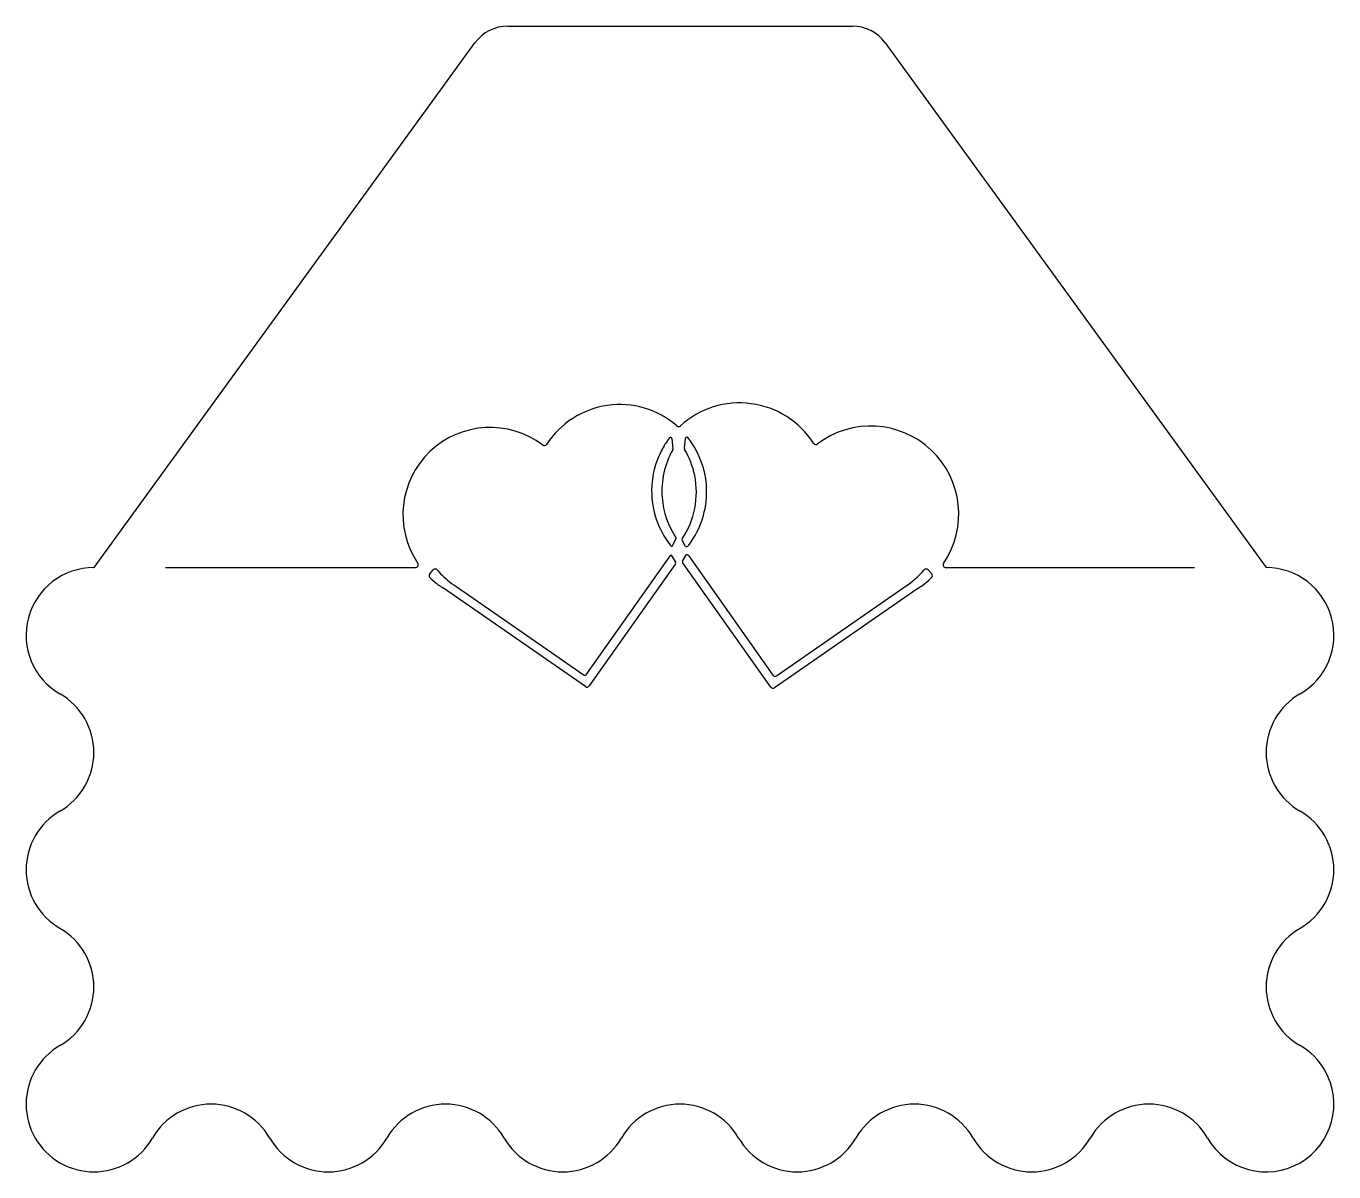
# Model space of a CAD drawing. Header units: millimetres. Extents: x -353.7 to -257.1, y 472.7 to 557.3.
import ezdxf

# ---------------------------------------------------------------- set-up
doc = ezdxf.new("R2010")
doc.units = ezdxf.units.MM
doc.layers.add('GEOMETRI', color=7, linetype='Continuous')

msp = doc.modelspace()

# ---------------------------------------------------------------- linework, layer by layer
at = {"layer": 'GEOMETRI'}
for p, q in [((-318.156, 557.348), (-292.701, 557.348)), ((-348.72, 517.348), (-320.584, 556.11)), ((-290.273, 556.11), (-262.137, 517.348)), ((-306.042, 526.877), (-305.961, 526.103)), ((-305.107, 526.143), (-305.027, 526.898)), ((-306.132, 518.973), (-306.173, 519.031)), ((-305.711, 519.521), (-306.046, 518.904)), ((-305.024, 518.9), (-305.28, 519.372)), ((-304.774, 519.042), (-304.814, 518.982)), ((-312.31, 509.492), (-306.136, 518.229)), ((-306.092, 518.274), (-305.769, 517.739)), ((-305.249, 517.828), (-304.955, 518.316)), ((-304.814, 518.233), (-302.286, 514.654)), ((-348.74, 517.348), (-348.72, 517.348)), ((-343.438, 517.348), (-324.97, 517.348)), ((-323.926, 516.889), (-323.663, 517.176)), ((-305.773, 517.63), (-312.153, 508.601)), ((-298.739, 508.511), (-305.245, 517.718)), ((-287.116, 517.179), (-286.844, 516.889)), ((-285.798, 517.348), (-267.438, 517.348)), ((-322, 515.974), (-318.224, 513.354)), ((-298.303, 509.362), (-288.794, 515.96)), ((-312.43, 508.552), (-322.907, 515.821)), ((-287.878, 515.806), (-298.462, 508.462)), ((-302.286, 514.654), (-298.581, 509.411)), ((-318.224, 513.354), (-312.587, 509.443))]:
    msp.add_line(p, q, dxfattribs=at)
for centre, radius, start, end in [((-318.156, 554.348), 3, 90.00008, 144.02534), ((-292.701, 554.348), 3, 35.97466, 90.00008), ((-309.885, 522.954), 6.437, 49.09492, 147.16567), ((-301.032, 523.011), 6.502, 32.8157, 132.26745), ((-319.471, 521.264), 6.437, 52.83433, 214.04825), ((-305.539, 527.97), 0.2, 229.09492, 312.26745), ((-291.349, 521.303), 6.502, 325.91923, 127.1843), ((-302.351, 523.835), 4.948, 144.78099, 151.2098), ((-301.032, 523.011), 6.502, 142.96451, 145.54959), ((-306.142, 526.867), 0.1, 6.0225, 142.96451), ((-304.928, 526.888), 0.1, 38.00304, 173.9775), ((-309.972, 522.946), 6.502, 35.2767, 38.00304), ((-308.665, 523.79), 4.948, 29.6165, 36.0453), ((-295.399, 526.643), 0.2, 212.8157, 307.1843), ((-315.461, 526.553), 0.2, 232.83433, 327.16567), ((-301.032, 523.011), 6.502, 150.44119, 179.77294), ((-300.567, 522.994), 6.207, 150.57576, 184.23121), ((-306.06, 526.092), 0.1, 330.57576, 6.0225), ((-305.007, 526.132), 0.1, 173.9775, 210.58982), ((-310.437, 522.922), 6.207, 11.39641, 30.58982), ((-309.972, 522.946), 6.502, 1.05335, 30.3851), ((-310.437, 522.922), 6.207, 326.264, 11.39641), ((-301.032, 523.011), 6.502, 179.77294, 217.73684), ((-309.972, 522.946), 6.502, 323.08945, 1.05335), ((-300.567, 522.994), 6.207, 184.23121, 214.01837), ((-305.968, 519.088), 0.2, 215.24424, 247.27226), ((-305.192, 519.42), 0.1, 146.264, 208.43878), ((-304.979, 519.095), 0.2, 256.96426, 325.58205), ((-305.973, 518.114), 0.2, 126.50666, 144.75576), ((-305.164, 517.776), 0.1, 148.91325, 215.24424), ((-304.978, 518.117), 0.2, 35.24424, 83.40187), ((-348.74, 512.348), 5, 90, 240), ((-324.97, 517.548), 0.2, 270, 34.04825), ((-323.778, 516.754), 0.2, 137.47944, 226.31254), ((-323.516, 517.041), 0.2, 39.74272, 137.47944), ((-318.907, 520.872), 5.793, 219.74272, 222.96629), ((-318.907, 520.872), 5.793, 222.96629, 237.73684), ((-305.855, 517.688), 0.1, 324.75576, 31.08675), ((-291.918, 520.908), 5.852, 302.26316, 320.30075), ((-287.262, 517.042), 0.2, 43.07697, 140.30075), ((-286.99, 516.752), 0.2, 313.76108, 43.07697), ((-285.798, 517.548), 0.2, 145.91923, 270), ((-262.137, 512.348), 5, 300, 90), ((-319.471, 521.264), 6.437, 226.31254, 230.52298), ((-319.471, 521.264), 6.437, 230.52298, 237.73684), ((-291.349, 521.303), 6.502, 302.26316, 313.76108), ((-312.473, 509.607), 0.2, 235.24424, 324.75576), ((-298.417, 509.526), 0.2, 215.24424, 304.75576), ((-312.316, 508.716), 0.2, 235.24424, 324.75576), ((-298.576, 508.626), 0.2, 215.24424, 304.75576), ((-353.74, 503.688), 5, 300, 60), ((-257.137, 503.688), 5, 120, 240), ((-348.74, 495.028), 5, 120, 240), ((-262.137, 495.028), 5, 300, 60), ((-353.74, 486.367), 5, 300, 60), ((-257.137, 486.367), 5, 120, 240), ((-348.74, 477.707), 5, 120, 300), ((-262.137, 477.707), 5, 30, 60), ((-262.137, 477.707), 5, 210, 30), ((-340.079, 472.707), 5, 30, 150), ((-322.759, 472.707), 5, 30, 150), ((-305.438, 472.707), 5, 30, 150), ((-288.118, 472.707), 5, 30, 150), ((-270.797, 472.707), 5, 30, 150), ((-348.74, 477.707), 5, 300, 330), ((-331.419, 477.707), 5, 210, 270), ((-331.419, 477.707), 5, 270, 330), ((-314.098, 477.707), 5, 210, 270), ((-314.098, 477.707), 5, 270, 330), ((-296.778, 477.707), 5, 210, 270), ((-296.778, 477.707), 5, 270, 330), ((-279.457, 477.707), 5, 210, 330)]:
    msp.add_arc(centre, radius, start, end, dxfattribs=at)

doc.saveas('drawing.dxf')
